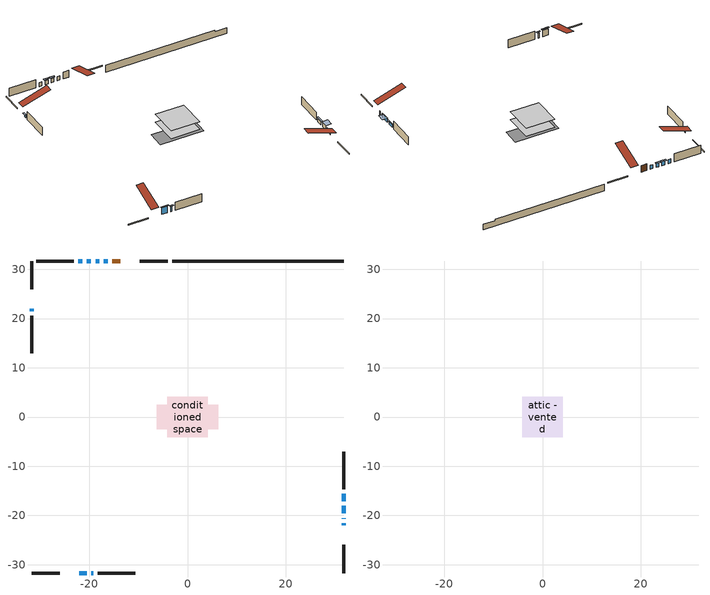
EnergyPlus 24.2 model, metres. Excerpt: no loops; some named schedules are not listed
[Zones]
conditioned space
 floor adiabatic (AdiabaticFloorConstruction): -4.07,-4.07 -4.07,4.07 4.07,4.07 4.07,-4.07 z0.61
 floor foundation (Slab1 construction): -6.24,-2.44 -6.24,2.44 6.24,2.44 6.24,-2.44 z-1.52
 wall outside (RimJoist1 construction): -3.99,31.68 -9.73,31.68 / -31.68,-31.68 -25.95,-31.68 / -31.68,31.68 -31.68,25.95 / 31.68,-31.68 31.68,-25.95 z0.61:0.91
 wall outside (AdiabaticWallConstruction 1): -13.68,31.68 -15.3,31.68 z0.61:2.64
 wall outside (AdiabaticWallConstruction): -22,-31.68 -20.47,-31.68 z0.61:2.59; -31.68,22 -31.68,21.49 z0.61:1.37; -16.23,31.68 -16.99,31.68 / 31.68,-22 31.68,-21.62 / 31.68,-20.69 31.68,-20.52 / -17.92,31.68 -18.68,31.68 / -19.61,31.68 -20.42,31.68 / -21.35,31.68 -22.21,31.68 / 31.68,-19.59 31.68,-18.06 z0.61:1.83; -19.55,-31.68 -19.14,-31.68 z0.61:2.14; 31.68,-17.14 31.68,-15.61 z0.61:1.53
 wall outside (Wall1 construction): -23.14,31.68 -30.75,31.68 / -18.21,-31.68 -10.59,-31.68 / -31.68,20.56 -31.68,12.94 / 31.68,-14.68 31.68,-7.07 z0.61:3.05
 wall foundation (FoundationWall1 construction): -3.07,31.68,-1.52 -3.07,31.68,0.61 28.21,31.68,0.61 28.21,31.68,0.15 31.68,31.68,0.15 31.68,31.68,-1.52
 window (WindowConstruction): -22,-31.68 -20.47,-31.68 z0.61:2.59
 window (WindowConstruction 7): -31.68,22 -31.68,21.49 z0.61:1.37
 window (WindowConstruction 8): -16.23,31.68 -16.99,31.68 z0.61:1.83
 window (WindowConstruction 9): 31.68,-22 31.68,-21.62 z0.61:1.83
 window (WindowConstruction 10): 31.68,-20.69 31.68,-20.52 z0.61:1.83
 window (WindowConstruction 1): -19.54,-31.68 -19.14,-31.68 z0.61:2.13
 window (WindowConstruction 2): -17.92,31.68 -18.68,31.68 z0.61:1.83
 window (WindowConstruction 3): -19.61,31.68 -20.42,31.68 z0.61:1.83
 window (WindowConstruction 4): -21.35,31.68 -22.21,31.68 z0.61:1.83
 window (WindowConstruction 5): 31.68,-19.59 31.68,-18.07 z0.61:1.83
 window (WindowConstruction 6): 31.68,-17.14 31.68,-15.61 z0.61:1.52
 door (Door): -13.68,31.68 -15.3,31.68 z0.61:2.64
 ceiling adiabatic (AdiabaticFloorConstruction): 4.07,-4.07 4.07,4.07 -4.07,4.07 -4.07,-4.07 z0.61
attic - vented
 floor to conditioned space (Floor1 construction Reversed): -4.08,-4.08 -4.08,4.08 4.08,4.08 4.08,-4.08 z3.05
 roof outside (Roof1 construction): -12.75,31.68,3.05 -12.75,23.74,5.69 -10.66,23.74,5.69 -10.66,31.68,3.05; -22.93,-31.68,3.05 -22.93,-23.74,5.69 -25.02,-23.74,5.69 -25.02,-31.68,3.05; -31.68,22.93,3.05 -23.74,22.93,5.69 -23.74,25.02,5.69 -31.68,25.02,3.05; 31.68,-22.93,3.05 23.74,-22.93,5.69 23.74,-25.02,5.69 31.68,-25.02,3.05
shading: -20.18,-31.68 -22.3,-31.68 -22.3,-31.98 -20.18,-31.98 z2.89; -31.68,21.19 -31.68,22.3 -32.09,22.3 -32.09,21.19 z1.67; -18.84,-31.68 -19.84,-31.68 -19.84,-31.98 -18.84,-31.98 z2.43; -18.98,31.68 -17.62,31.68 -17.62,32.09 -18.98,32.09 z2.13; -20.72,31.68 -19.31,31.68 -19.31,32.09 -20.72,32.09 z2.13; 31.68,-17.84 31.68,-19.82 33.2,-19.82 33.2,-17.84 z2.06; 31.68,-15.31 31.68,-17.44 31.98,-17.44 31.98,-15.31 z1.82
[Building]
Building 1: Terrain=Suburbs
[Site:Location]
London AP_ON: Latitude {deg}=43.03; Longitude {deg}=-81.15; Time Zone {hr}=-5; Elevation {m}=278; Keep Site Location Information=Yes
[Site:GroundTemperature:Shallow]
3.98693, 1.93205, 1.76749, 2.74264, 6.6573, 10.5537, 13.9317, 16.0716, 16.2534, 14.513, 11.2211, 7.44421
[Site:WaterMainsTemperature]
Calculation Method=Schedule; Temperature Schedule=mains temperature schedule
[Material] Roughness=Rough; Thermal Absorptance=0.9
Name | Thickness {m} | Conductivity {W/m-K} | Density {kg/m3} | Specific Heat {J/kg-K} | Solar Absorptance | Visible Absorptance
asphalt or fiberglass shingles | 0.00635 | 0.162714 | 1121.4 | 1465.45 | 0.4 | 0.4
ceiling loosefill ins | 0.169333 | 0.0480833 | 16.02 | 1046.75 | 0.7 | 0.7
ceiling stud and cavity | 0.1397 | 0.124548 | 65.682 | 1177.47 | 0.7 | 0.7
concrete 4.0 in. | 0.1016 | 1.803125 | 2242.8 | 837.4 | 0.7 | 0.7
concrete 8.0 in. | 0.2032 | 1.803125 | 2242.8 | 837.4 | 0.7 | 0.7
door material | 0.04445 | 0.053851 | 512.64 | 1214.23 | 0.7 | 0.7
floor covering | 0.0127 | 0.0433444 | 54.468 | 1339.84 | 0.6 | 0.6
floor rigid ins; wall rigid ins | 0.512978 | 0.029427 | 32.04 | 1214.23 | 0.7 | 0.7
floor stud and cavity | 0.1397 | 1.75129 | 37.0049 | 1207.88 | 0.7 | 0.7
furniture material conditioned space 1 | 0.1524 | 0.115458 | 640.8 | 1214.23 | 0.6 | 0.6
gypsum board | 0.0127 | 0.160291 | 801 | 837.4 | 0.6 | 0.6
osb sheathing 0.5 in. | 0.0127 | 0.115458 | 512.64 | 1214.23 | 0.7 | 0.7
osb sheathing 0.75 in. | 0.01905 | 0.115458 | 512.64 | 1214.23 | 0.7 | 0.7
osb sheathing 2.0 in. | 0.0508 | 0.115458 | 512.64 | 1214.23 | 0.7 | 0.7
rim joist stud and cavity | 0.0508 | 0.446734 | 125.044 | 1163.47 | 0.6 | 0.6
wall stud and cavity | 0.1397 | 0.0812893 | 139.0536 | 1170.24 | 0.7 | 0.7
wall stud and cavity 1 | 0.0889 | 0.380278 | 52.3479 | 1209.89 | 0.7 | 0.7
wall stud and cavity 2 | 0.0889 | 0.391764 | 83.0341 | 1211.67 | 0.7 | 0.7
wood siding | 0.0254 | 0.102417 | 544.68 | 1172.36 | 0.4 | 0.4
wood siding 1; wood siding 2; wood siding 3 | 0.0254 | 0.102417 | 544.68 | 1172.36 | 0.7 | 0.7
[WindowMaterial:SimpleGlazingSystem]
Name | U-Factor {W/m2-K} | Solar Heat Gain Coefficient
WindowMaterial | 2.98833 | 0.58
WindowMaterial 1 | 3.04795 | 0.44
WindowMaterial 10 | 4.863207 | 0.59
WindowMaterial 2 | 2.67604 | 0.5
WindowMaterial 3 | 2.6891 | 0.43
WindowMaterial 4 | 2.67377 | 0.51
WindowMaterial 5 | 2.96562 | 0.59
WindowMaterial 6 | 3.03092 | 0.49
WindowMaterial 7 | 3.00253 | 0.58
WindowMaterial 8 | 4.775198 | 0.54
WindowMaterial 9 | 4.83993 | 0.55
[Construction]
AdiabaticFloorConstruction: floor stud and cavity, floor rigid ins, osb sheathing 0.75 in., floor covering
AdiabaticWallConstruction: wood siding 2, wall rigid ins, wall stud and cavity 1, gypsum board
AdiabaticWallConstruction 1: wood siding 3, wall rigid ins, wall stud and cavity 1, gypsum board
Door: door material
Floor1 construction Reversed: gypsum board, ceiling stud and cavity, ceiling loosefill ins
FoundationWall1 construction: concrete 8.0 in.
furniture construction conditioned space 1: furniture material conditioned space 1
PartitionWallConstruction: gypsum board, wall stud and cavity 2, gypsum board
RimJoist1 construction: wood siding 1, osb sheathing 2.0 in., rim joist stud and cavity
Roof1 construction: asphalt or fiberglass shingles
Slab1 construction: concrete 4.0 in.
Wall1 construction: wood siding, osb sheathing 0.5 in., wall stud and cavity, gypsum board
WindowConstruction: WindowMaterial
WindowConstruction 1: WindowMaterial 1
WindowConstruction 10: WindowMaterial 10
WindowConstruction 2: WindowMaterial 2
WindowConstruction 3: WindowMaterial 3
WindowConstruction 4: WindowMaterial 4
WindowConstruction 5: WindowMaterial 5
WindowConstruction 6: WindowMaterial 6
WindowConstruction 7: WindowMaterial 7
WindowConstruction 8: WindowMaterial 8
WindowConstruction 9: WindowMaterial 9
[Zone] Multiplier=1; Part of Total Floor Area=Yes
Name | Volume {m3}
attic - vented | 28.5361
conditioned space | 306.4
[Space]
Name | Zone | Volume {m3}
attic - vented 1 | attic - vented | 28.5361
conditioned space 1 | conditioned space | 306.4
[ZoneInfiltration:EffectiveLeakageArea]
infil attic - vented 1: Zone or Space=attic - vented 1; Schedule=Always On Discrete; Effective Air Leakage Area {cm2}=2898.76; Stack Coefficient=0.000184012; Wind Coefficient=9.16522e-06
[ZoneMixing]
whole house fan mix: Zone or Space=attic - vented; Schedule=Always On Continuous; Design Flow Rate Calculation Method=Flow/Zone; Design Flow Rate {m3/s}=0; Source Zone or Space=conditioned space
[SurfaceProperty:ExposedFoundationPerimeter]
Slab1: Exposed Perimeter Calculation Method=TotalExposedPerimeter; Total Exposed Perimeter {m}=34.747
[InternalMass] Zone or ZoneList=conditioned space; Space or SpaceList=conditioned space 1
Name | Construction | Surface Area {m2}
furniture mass conditioned space 1 | furniture construction conditioned space 1 | 50.9759
partition wall mass | PartitionWallConstruction | 127.44
[Lights]
interior lighting: Zone or ZoneList or Space or SpaceList=conditioned space 1; Schedule=interior lighting schedule; Design Level Calculation Method=LightingLevel; Lighting Level {W}=343.2; Return Air Fraction=0; Fraction Radiant=0.6; Fraction Visible=0.2; Fraction Replaceable=1
[People]
occupants: Zone or ZoneList or Space or SpaceList=conditioned space 1; Number of People Schedule=occupants schedule; Number of People Calculation Method=People; Number of People=3; Fraction Radiant=0.314171; Sensible Heat Fraction=0.56303; Activity Level Schedule=occupants activity schedule; Carbon Dioxide Generation Rate {m3/s-W}=0; Enable ASHRAE 55 Comfort Warnings=No; Mean Radiant Temperature Calculation Type=EnclosureAveraged
[ElectricEquipment] Zone or ZoneList or Space or SpaceList=conditioned space 1; Design Level Calculation Method=EquipmentLevel
Name | Schedule | Design Level {W} | Fraction Latent | Fraction Radiant | Fraction Lost
clothes dryer | clothes dryer schedule | 140.772 | 0.015 | 0.081 | 0.85
clothes washer | clothes washer schedule | 32.1985 | 0.03 | 0.162 | 0.7
cooking range | cooking range schedule | 215.147 | 0.08 | 0.432 | 0.2
dishwasher | dishwasher schedule | 66.8632 | 0.3 | 0.18 | 0.4
fridge | fridge schedule | 72.9452 | 0 | 0.6 | 0
mech vent house fan | mech vent house fan schedule | 0 | 0 | 0 | 1
mech vent house fan cfis | mech vent house fan cfis schedule | 0 | 0 | 0 | 0
misc plug loads | misc plug loads schedule | 494.7 | 0.045 | 0.513 | 0.1
whole house fan | Always On Discrete | 0 | 0 | 0 | 1
[OtherEquipment] Zone or ZoneList or Space or SpaceList=conditioned space 1; Design Level Calculation Method=EquipmentLevel
Name | Fuel Type | Schedule | Design Level {W} | Fraction Latent | Fraction Radiant | Fraction Lost
clothes dryer 1 | Electricity | clothes dryer schedule | 0 | 0.015 | 0.081 | 0.85
cooking range 1 | Electricity | cooking range schedule | 0 | 0.08 | 0.432 | 0.2
general water use latent | None | general water use schedule | 62.594 | 1 | 0 | 0
general water use sensible | None | general water use schedule | -61.6891 | 0 | 0.6 | 0
mech vent house fan latent load | None | Always On Discrete | 0 | 1 | 0 | 0
mech vent house fan sensible load | None | Always On Discrete | 0 | 0 | 0 | 0
water heater energy adjustment1 | NaturalGas | Always On Discrete | 0.01 | 0 | 0 | 1
[ZoneInfiltration:DesignFlowRate] Zone or ZoneList or Space or SpaceList=conditioned space 1; Schedule=Always On Discrete; Design Flow Rate Calculation Method=Flow/Zone; Design Flow Rate {m3/s}=0
infil flow; natural vent flow; whole house fan flow
[AvailabilityManager:Scheduled]
furnace airloop Availability Manager: Schedule=Always On Discrete
[Foundation:Kiva]
Foundation Kiva 1: Initial Indoor Air Temperature {C}=18; Wall Height Above Grade {m}=0.609996; Wall Depth Below Slab {m}=0.2032
[Foundation:Kiva:Settings]
Soil Conductivity {W/m-K}=0.849921; Soil Density {kg/m3}=1842.3; Soil Specific Heat {J/kg-K}=418.7; Ground Solar Absorptivity=0.9; Ground Thermal Absorptivity=0.9; Ground Surface Roughness {m}=0.03; Far-Field Width {m}=40; Deep-Ground Boundary Condition=ZeroFlux; Deep-Ground Depth {m}=40; Minimum Cell Dimension {m}=0.2; Maximum Cell Growth Coefficient=3; Simulation Timestep=Timestep
[Exterior:Lights]
exterior lighting: Schedule=exterior lighting schedule; Design Level {W}=75.6
[EnergyManagementSystem:GlobalVariable]
furnace_airloop_Fan_RTF
infil_program_Qfan
infil_program_Qinf
natural_vent_program_Qnv
natural_vent_program_Qwhf
[EnergyManagementSystem:Sensor]
Name | Output:Variable or Output:Meter Index Key | Output:Variable or Output:Meter
airflow_gain | infil flow | Infiltration Sensible Heat Gain Energy
airflow_gain_1 | natural vent flow | Infiltration Sensible Heat Gain Energy
airflow_gain_2 | whole house fan flow | Infiltration Sensible Heat Gain Energy
airflow_loss | infil flow | Infiltration Sensible Heat Loss Energy
airflow_loss_1 | natural vent flow | Infiltration Sensible Heat Loss Energy
airflow_loss_2 | whole house fan flow | Infiltration Sensible Heat Loss Energy
clg_load_cond |  | Cooling:EnergyTransfer:Zone:CONDITIONED SPACE
clg_sp_s; clg_sp_s_1 | cooling setpoint | Schedule Value
clothes_dryer_exhaust_0_sch_s | clothes dryer exhaust 0 schedule | Schedule Value
cool_season | cooling season schedule | Schedule Value
htg_load_cond |  | Heating:EnergyTransfer:Zone:CONDITIONED SPACE
htg_sp_s; htg_sp_s_1 | heating setpoint | Schedule Value
ig_ee_conv | clothes dryer | Electric Equipment Convective Heating Energy
ig_ee_conv_2 | cooking range | Electric Equipment Convective Heating Energy
ig_ee_conv_4 | fridge | Electric Equipment Convective Heating Energy
ig_ee_conv_5 | misc plug loads | Electric Equipment Convective Heating Energy
ig_ee_conv_6 | whole house fan | Electric Equipment Convective Heating Energy
ig_ee_rad | clothes dryer | Electric Equipment Radiant Heating Energy
ig_ee_rad_2 | cooking range | Electric Equipment Radiant Heating Energy
ig_ee_rad_4 | fridge | Electric Equipment Radiant Heating Energy
ig_ee_rad_5 | misc plug loads | Electric Equipment Radiant Heating Energy
ig_ee_rad_6 | whole house fan | Electric Equipment Radiant Heating Energy
ig_lgt_conv | interior lighting | Lights Convective Heating Energy
ig_lgt_rad | interior lighting | Lights Radiant Heating Energy
ig_lgt_vis | interior lighting | Lights Visible Radiation Heating Energy
ig_oe_conv | clothes dryer 1 | Other Equipment Convective Heating Energy
ig_oe_conv_1 | cooking range 1 | Other Equipment Convective Heating Energy
ig_oe_conv_2 | general water use latent | Other Equipment Convective Heating Energy
ig_oe_conv_3 | general water use sensible | Other Equipment Convective Heating Energy
ig_oe_conv_4 | water heater energy adjustment1 | Other Equipment Convective Heating Energy
ig_oe_rad | clothes dryer 1 | Other Equipment Radiant Heating Energy
ig_oe_rad_1 | cooking range 1 | Other Equipment Radiant Heating Energy
ig_oe_rad_2 | general water use latent | Other Equipment Radiant Heating Energy
ig_oe_rad_3 | general water use sensible | Other Equipment Radiant Heating Energy
ig_oe_rad_4 | water heater energy adjustment1 | Other Equipment Radiant Heating Energy
ig_ppl_conv | occupants | People Convective Heating Energy
ig_ppl_rad | occupants | People Radiant Heating Energy
im_conv | furniture mass conditioned space 1 | Surface Inside Face Convection Heat Gain Energy
im_conv_1 | partition wall mass | Surface Inside Face Convection Heat Gain Energy
im_ig | furniture mass conditioned space 1 | Surface Inside Face Internal Gains Radiation Heat Gain Energy
im_ig_1 | partition wall mass | Surface Inside Face Internal Gains Radiation Heat Gain Energy
im_lgt | furniture mass conditioned space 1 | Surface Inside Face Lights Radiation Heat Gain Energy
im_lgt_1 | partition wall mass | Surface Inside Face Lights Radiation Heat Gain Energy
im_sol | furniture mass conditioned space 1 | Surface Inside Face Solar Radiation Heat Gain Energy
im_sol_1 | partition wall mass | Surface Inside Face Solar Radiation Heat Gain Energy
im_surf | furniture mass conditioned space 1 | Surface Inside Face Net Surface Thermal Radiation Heat Gain Energy
im_surf_1 | partition wall mass | Surface Inside Face Net Surface Thermal Radiation Heat Gain Energy
mv_conv | mech vent house fan | Electric Equipment Convective Heating Energy
mv_conv_1 | mech vent house fan cfis | Electric Equipment Convective Heating Energy
mv_conv_2 | mech vent house fan latent load | Other Equipment Convective Heating Energy
mv_conv_3 | mech vent house fan sensible load | Other Equipment Convective Heating Energy
mv_rad | mech vent house fan | Electric Equipment Radiant Heating Energy
mv_rad_1 | mech vent house fan cfis | Electric Equipment Radiant Heating Energy
mv_rad_2 | mech vent house fan latent load | Other Equipment Radiant Heating Energy
mv_rad_3 | mech vent house fan sensible load | Other Equipment Radiant Heating Energy
natural_vent_s | natural vent schedule | Schedule Value
out_pb_s |  | Site Outdoor Air Barometric Pressure
out_wt_s |  | Site Outdoor Air Humidity Ratio
site_vw_s |  | Site Wind Speed
ss_back_out | Window1 | Surface Window Shortwave from Zone Back Out Window Heat Transfer Rate
ss_back_out_1 | Window10 | Surface Window Shortwave from Zone Back Out Window Heat Transfer Rate
ss_back_out_10 | Window8 | Surface Window Shortwave from Zone Back Out Window Heat Transfer Rate
ss_back_out_2 | Window11 | Surface Window Shortwave from Zone Back Out Window Heat Transfer Rate
ss_back_out_3 | Window13 | Surface Window Shortwave from Zone Back Out Window Heat Transfer Rate
ss_back_out_4 | Window14 | Surface Window Shortwave from Zone Back Out Window Heat Transfer Rate
ss_back_out_5 | Window2 | Surface Window Shortwave from Zone Back Out Window Heat Transfer Rate
ss_back_out_6 | Window3 | Surface Window Shortwave from Zone Back Out Window Heat Transfer Rate
ss_back_out_7 | Window4 | Surface Window Shortwave from Zone Back Out Window Heat Transfer Rate
ss_back_out_8 | Window6 | Surface Window Shortwave from Zone Back Out Window Heat Transfer Rate
ss_back_out_9 | Window7 | Surface Window Shortwave from Zone Back Out Window Heat Transfer Rate
ss_conv | Door1 | Surface Inside Face Convection Heat Gain Energy
ss_conv_1 | Window1 | Surface Inside Face Convection Heat Gain Energy
ss_conv_10 | Window7 | Surface Inside Face Convection Heat Gain Energy
ss_conv_11 | Window8 | Surface Inside Face Convection Heat Gain Energy
ss_conv_2 | Window10 | Surface Inside Face Convection Heat Gain Energy
ss_conv_3 | Window11 | Surface Inside Face Convection Heat Gain Energy
ss_conv_4 | Window13 | Surface Inside Face Convection Heat Gain Energy
ss_conv_5 | Window14 | Surface Inside Face Convection Heat Gain Energy
ss_conv_6 | Window2 | Surface Inside Face Convection Heat Gain Energy
ss_conv_7 | Window3 | Surface Inside Face Convection Heat Gain Energy
ss_conv_8 | Window4 | Surface Inside Face Convection Heat Gain Energy
ss_conv_9 | Window6 | Surface Inside Face Convection Heat Gain Energy
ss_ig | Door1 | Surface Inside Face Internal Gains Radiation Heat Gain Energy
ss_ig_1 | Window1 | Surface Inside Face Internal Gains Radiation Heat Gain Energy
ss_ig_10 | Window7 | Surface Inside Face Internal Gains Radiation Heat Gain Energy
ss_ig_11 | Window8 | Surface Inside Face Internal Gains Radiation Heat Gain Energy
ss_ig_2 | Window10 | Surface Inside Face Internal Gains Radiation Heat Gain Energy
ss_ig_3 | Window11 | Surface Inside Face Internal Gains Radiation Heat Gain Energy
ss_ig_4 | Window13 | Surface Inside Face Internal Gains Radiation Heat Gain Energy
ss_ig_5 | Window14 | Surface Inside Face Internal Gains Radiation Heat Gain Energy
ss_ig_6 | Window2 | Surface Inside Face Internal Gains Radiation Heat Gain Energy
ss_ig_7 | Window3 | Surface Inside Face Internal Gains Radiation Heat Gain Energy
ss_ig_8 | Window4 | Surface Inside Face Internal Gains Radiation Heat Gain Energy
ss_ig_9 | Window6 | Surface Inside Face Internal Gains Radiation Heat Gain Energy
ss_lgt | Door1 | Surface Inside Face Lights Radiation Heat Gain Energy
ss_sol | Door1 | Surface Inside Face Solar Radiation Heat Gain Energy
ss_surf | Door1 | Surface Inside Face Net Surface Thermal Radiation Heat Gain Energy
ss_surf_1 | Window1 | Surface Inside Face Net Surface Thermal Radiation Heat Gain Energy
ss_surf_10 | Window7 | Surface Inside Face Net Surface Thermal Radiation Heat Gain Energy
ss_surf_11 | Window8 | Surface Inside Face Net Surface Thermal Radiation Heat Gain Energy
ss_surf_2 | Window10 | Surface Inside Face Net Surface Thermal Radiation Heat Gain Energy
ss_surf_3 | Window11 | Surface Inside Face Net Surface Thermal Radiation Heat Gain Energy
ss_surf_4 | Window13 | Surface Inside Face Net Surface Thermal Radiation Heat Gain Energy
ss_surf_5 | Window14 | Surface Inside Face Net Surface Thermal Radiation Heat Gain Energy
ss_surf_6 | Window2 | Surface Inside Face Net Surface Thermal Radiation Heat Gain Energy
ss_surf_7 | Window3 | Surface Inside Face Net Surface Thermal Radiation Heat Gain Energy
ss_surf_8 | Window4 | Surface Inside Face Net Surface Thermal Radiation Heat Gain Energy
ss_surf_9 | Window6 | Surface Inside Face Net Surface Thermal Radiation Heat Gain Energy
ss_trans_in | Window1 | Surface Window Transmitted Solar Radiation Rate
ss_trans_in_1 | Window10 | Surface Window Transmitted Solar Radiation Rate
ss_trans_in_10 | Window8 | Surface Window Transmitted Solar Radiation Rate
ss_trans_in_2 | Window11 | Surface Window Transmitted Solar Radiation Rate
ss_trans_in_3 | Window13 | Surface Window Transmitted Solar Radiation Rate
ss_trans_in_4 | Window14 | Surface Window Transmitted Solar Radiation Rate
ss_trans_in_5 | Window2 | Surface Window Transmitted Solar Radiation Rate
ss_trans_in_6 | Window3 | Surface Window Transmitted Solar Radiation Rate
ss_trans_in_7 | Window4 | Surface Window Transmitted Solar Radiation Rate
ss_trans_in_8 | Window6 | Surface Window Transmitted Solar Radiation Rate
ss_trans_in_9 | Window7 | Surface Window Transmitted Solar Radiation Rate
ss_trans_out | Window1 | Surface Inside Face Initial Transmitted Diffuse Transmitted Out Window Solar Radiation Rate
ss_trans_out_1 | Window10 | Surface Inside Face Initial Transmitted Diffuse Transmitted Out Window Solar Radiation Rate
ss_trans_out_10 | Window8 | Surface Inside Face Initial Transmitted Diffuse Transmitted Out Window Solar Radiation Rate
ss_trans_out_2 | Window11 | Surface Inside Face Initial Transmitted Diffuse Transmitted Out Window Solar Radiation Rate
ss_trans_out_3 | Window13 | Surface Inside Face Initial Transmitted Diffuse Transmitted Out Window Solar Radiation Rate
ss_trans_out_4 | Window14 | Surface Inside Face Initial Transmitted Diffuse Transmitted Out Window Solar Radiation Rate
ss_trans_out_5 | Window2 | Surface Inside Face Initial Transmitted Diffuse Transmitted Out Window Solar Radiation Rate
ss_trans_out_6 | Window3 | Surface Inside Face Initial Transmitted Diffuse Transmitted Out Window Solar Radiation Rate
ss_trans_out_7 | Window4 | Surface Inside Face Initial Transmitted Diffuse Transmitted Out Window Solar Radiation Rate
ss_trans_out_8 | Window6 | Surface Inside Face Initial Transmitted Diffuse Transmitted Out Window Solar Radiation Rate
ss_trans_out_9 | Window7 | Surface Inside Face Initial Transmitted Diffuse Transmitted Out Window Solar Radiation Rate
s_conv | Floor1 | Surface Inside Face Convection Heat Gain Energy
s_conv_1 | FoundationWall1 | Surface Inside Face Convection Heat Gain Energy
s_conv_10 | Wall1:180 | Surface Inside Face Convection Heat Gain Energy
s_conv_11 | Wall1:270 | Surface Inside Face Convection Heat Gain Energy
s_conv_12 | Wall1:90 | Surface Inside Face Convection Heat Gain Energy
s_conv_2 | inferred conditioned ceiling | Surface Inside Face Convection Heat Gain Energy
s_conv_3 | inferred conditioned floor | Surface Inside Face Convection Heat Gain Energy
s_conv_4 | RimJoist1:0 | Surface Inside Face Convection Heat Gain Energy
s_conv_5 | RimJoist1:180 | Surface Inside Face Convection Heat Gain Energy
s_conv_6 | RimJoist1:270 | Surface Inside Face Convection Heat Gain Energy
s_conv_7 | RimJoist1:90 | Surface Inside Face Convection Heat Gain Energy
s_conv_8 | Slab1 | Surface Inside Face Convection Heat Gain Energy
s_conv_9 | Wall1:0 | Surface Inside Face Convection Heat Gain Energy
s_ig | Floor1 | Surface Inside Face Internal Gains Radiation Heat Gain Energy
s_ig_1 | FoundationWall1 | Surface Inside Face Internal Gains Radiation Heat Gain Energy
s_ig_10 | Wall1:180 | Surface Inside Face Internal Gains Radiation Heat Gain Energy
s_ig_11 | Wall1:270 | Surface Inside Face Internal Gains Radiation Heat Gain Energy
s_ig_12 | Wall1:90 | Surface Inside Face Internal Gains Radiation Heat Gain Energy
s_ig_2 | inferred conditioned ceiling | Surface Inside Face Internal Gains Radiation Heat Gain Energy
s_ig_3 | inferred conditioned floor | Surface Inside Face Internal Gains Radiation Heat Gain Energy
s_ig_4 | RimJoist1:0 | Surface Inside Face Internal Gains Radiation Heat Gain Energy
s_ig_5 | RimJoist1:180 | Surface Inside Face Internal Gains Radiation Heat Gain Energy
s_ig_6 | RimJoist1:270 | Surface Inside Face Internal Gains Radiation Heat Gain Energy
s_ig_7 | RimJoist1:90 | Surface Inside Face Internal Gains Radiation Heat Gain Energy
s_ig_8 | Slab1 | Surface Inside Face Internal Gains Radiation Heat Gain Energy
s_ig_9 | Wall1:0 | Surface Inside Face Internal Gains Radiation Heat Gain Energy
s_lgt | Floor1 | Surface Inside Face Lights Radiation Heat Gain Energy
s_lgt_1 | FoundationWall1 | Surface Inside Face Lights Radiation Heat Gain Energy
s_lgt_10 | Wall1:180 | Surface Inside Face Lights Radiation Heat Gain Energy
s_lgt_11 | Wall1:270 | Surface Inside Face Lights Radiation Heat Gain Energy
s_lgt_12 | Wall1:90 | Surface Inside Face Lights Radiation Heat Gain Energy
s_lgt_2 | inferred conditioned ceiling | Surface Inside Face Lights Radiation Heat Gain Energy
s_lgt_3 | inferred conditioned floor | Surface Inside Face Lights Radiation Heat Gain Energy
s_lgt_4 | RimJoist1:0 | Surface Inside Face Lights Radiation Heat Gain Energy
s_lgt_5 | RimJoist1:180 | Surface Inside Face Lights Radiation Heat Gain Energy
s_lgt_6 | RimJoist1:270 | Surface Inside Face Lights Radiation Heat Gain Energy
s_lgt_7 | RimJoist1:90 | Surface Inside Face Lights Radiation Heat Gain Energy
s_lgt_8 | Slab1 | Surface Inside Face Lights Radiation Heat Gain Energy
s_lgt_9 | Wall1:0 | Surface Inside Face Lights Radiation Heat Gain Energy
s_sol | Floor1 | Surface Inside Face Solar Radiation Heat Gain Energy
s_sol_1 | FoundationWall1 | Surface Inside Face Solar Radiation Heat Gain Energy
s_sol_10 | Wall1:180 | Surface Inside Face Solar Radiation Heat Gain Energy
s_sol_11 | Wall1:270 | Surface Inside Face Solar Radiation Heat Gain Energy
s_sol_12 | Wall1:90 | Surface Inside Face Solar Radiation Heat Gain Energy
s_sol_2 | inferred conditioned ceiling | Surface Inside Face Solar Radiation Heat Gain Energy
s_sol_3 | inferred conditioned floor | Surface Inside Face Solar Radiation Heat Gain Energy
